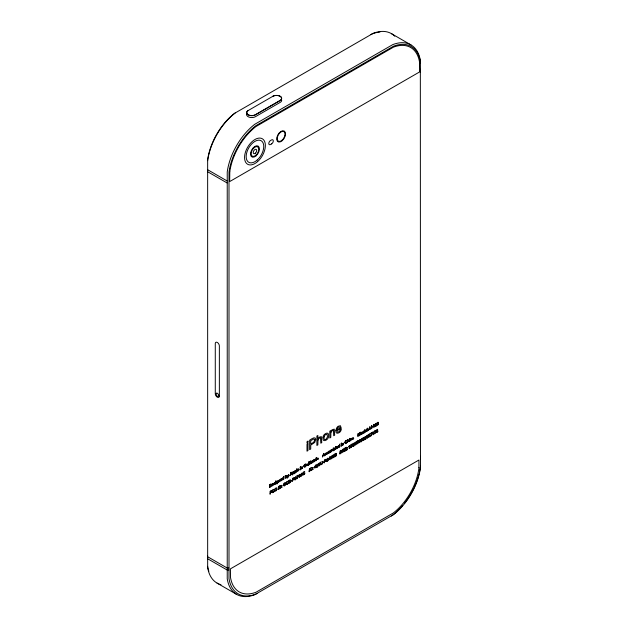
<?xml version="1.0" encoding="UTF-8"?>
<svg xmlns="http://www.w3.org/2000/svg" width="628" height="628" viewBox="0 0 628 628"><rect width="100%" height="100%" fill="white"/><g stroke="black" fill="none" stroke-linecap="round" stroke-linejoin="round"><path stroke-width="0.94" d="M420.47 466.557L420.352 468.174A46.244 26.698 -60 0 1 393.544 514.599L254.764 594.708A47.5 27.428 -60 0 1 227.234 578.82L227.234 171.97A47.5 27.428 -60 0 1 254.764 124.281L392.806 44.588A47.5 27.428 -60 0 1 420.336 60.484L420.47 466.557L420.47 465.576M367.725 436.507C368.204 438.054 365.111 438.391 367.38 438.093A0.95 0.549 -60 0 0 367.827 437.465C369.162 431.303 363.738 439.553 367.725 436.499M373.903 424.897L373.071 426.789L373.911 426.302L373.911 424.897M278.628 480.522L279.774 479.808L279.546 481.762C280.402 478.74 277.811 480.703 278.644 482.288L278.628 480.53M342.213 443.815L343.359 443.101L343.131 445.056C343.987 442.034 341.397 443.996 342.229 445.574L342.205 443.823M325.854 460.646L326.089 459.217L324.346 460.018L324.346 462.922L324.684 461.486C325.924 460.489 326.819 462.695 325.854 460.654M391.354 516.004L392.806 515.015A47.5 27.428 -60 0 0 402.619 505.571M272.905 96.272L248.091 110.599A5.189 2.999 0 0 0 248.091 114.838A5.189 2.999 0 0 0 255.431 114.838L280.182 100.543A5.189 2.999 0 0 0 280.182 96.304A5.095 2.944 0 0 0 272.905 96.265A5.189 2.999 0 0 1 280.182 96.304A5.095 2.944 0 0 1 280.112 100.425L255.368 114.712A5.095 2.944 0 0 1 248.162 114.712A5.095 2.944 0 0 1 248.162 110.552M370.858 34.509L372.2 33.873A46.244 26.698 -60 0 1 377.098 32.452M257.142 593.491L255.8 594.127A46.244 26.698 -60 0 1 229 578.655L229 172.151A46.244 26.698 -60 0 1 255.8 125.726L393.544 46.197A46.244 26.698 -60 0 1 420.352 61.67L420.47 63.153M228.875 567.979L227.101 567.979L207.53 556.675L207.53 555.654M228.875 569.989L227.101 569.989L207.53 558.685L207.53 557.664M391.401 33.622L410.971 44.918M207.53 169.654L227.101 180.95M207.53 171.664L227.101 182.96M217.037 583.082L236.599 594.378M364.295 431.02L363.51 431.161A1.06 0.612 -60 0 0 363.078 431.711L362.929 432.99L363.518 433.304L364.601 432.661L364.601 429.756L364.303 431.012M336.223 448.62L336.333 447.136A1.138 0.659 -60 0 1 336.773 446.594L337.495 446.406L337.77 447.199L336.412 447.984L336.844 448.416L337.746 447.497L336.592 448.792A1.06 0.612 -60 0 1 336.223 448.62M420.47 69.316L420.47 70.336M420.47 71.325L420.47 72.346M420.47 456.336L420.47 457.357M420.47 458.346L420.47 459.374M420.336 467.326A47.5 27.428 -60 0 1 419.308 472.915M419.08 473.865A47.5 27.428 -60 0 1 414.339 487.21M413.954 488.035A47.5 27.428 -60 0 1 404.322 503.507M207.664 160.674A47.5 27.428 -60 0 1 235.194 112.985M220.97 584.699A47.5 27.428 -60 0 1 207.664 567.516L207.648 159.826A46.244 26.698 -60 0 1 234.456 113.401L373.236 33.292A47.5 27.428 -60 0 1 394.776 36.22M378.048 32.295A46.244 26.698 -60 0 1 379.932 32.083M208.873 571.276A46.244 26.698 -60 0 1 207.648 566.33M247.267 113.071A5.189 2.999 0 0 0 248.602 116.949A5.189 2.999 0 0 0 255.431 116.69L280.182 102.395A5.189 2.999 0 0 0 281.705 100.276M332.816 456.383C333.633 460.104 334.182 452.364 332.816 456.383M316.418 465.426L317.635 464.524L316.339 467.546L317.964 466.604L316.685 467.036L317.807 465.246A1.091 0.628 -60 0 0 317.996 464.539L317.211 464.163L316.418 465.426M332.502 456.47C332.236 459.555 335.195 456.493 334.033 454.947A0.934 0.534 -60 0 0 333.656 454.727L332.997 455.112A0.934 0.534 -60 0 0 332.62 455.755L332.502 456.47M352.708 444.475L353.933 443.572L352.63 446.587L354.263 445.652L352.983 446.084L354.098 444.286A1.091 0.628 -60 0 0 354.286 443.58L353.509 443.203L352.708 444.475M364.444 437.7L365.661 436.798L364.366 439.812L365.998 438.878L364.719 439.31L365.834 437.52A1.091 0.628 -60 0 0 366.022 436.813L365.237 436.429L364.444 437.7M374.83 424.677L376.054 423.774L374.759 426.797L376.384 425.855L375.104 426.286L376.227 424.497A1.091 0.628 -60 0 0 376.408 423.79L375.63 423.413L374.83 424.677M350.432 446.359L350.228 447.623A0.95 0.549 -60 0 1 349.78 448.259C347.245 449.381 352.002 446.006 349.364 447.481C347.417 447.301 350.55 443.706 350.432 446.359M356.296 442.968L356.092 444.239A0.95 0.549 -60 0 1 355.644 444.867C353.109 445.99 357.866 442.614 355.236 444.09C353.281 443.918 356.421 440.322 356.296 442.968M378.425 423.178L378.213 424.442A0.95 0.549 -60 0 1 377.766 425.078C375.23 426.2 379.987 422.825 377.357 424.3C375.403 424.12 378.543 420.525 378.425 423.178M285.379 484.219C283.668 488.129 283.338 482.273 285.599 483.05A1.256 0.73 -60 0 0 285.128 482.72C282.451 482.877 283.369 488.223 285.379 485.059L285.677 483.717L284.578 484.353L285.379 484.219M271.202 485.114L270.864 486.276L269.805 487.061L269.805 484.816L270.904 484.345L271.202 485.114M280.802 486.598L280.465 487.76L279.405 488.545L279.405 486.292L280.496 485.829L280.802 486.598M271.539 484.871L271.084 486.425L269.467 487.579L269.467 484.683L271.053 483.96L271.539 484.871M281.132 486.347L280.677 487.909L279.067 489.063L279.067 486.158L280.653 485.444L281.132 486.347M277.89 482.54C276.799 484.738 276.234 484.416 277.615 482.524C275.551 484.934 276.375 480.334 277.89 480.616L277.89 482.54M282.105 479.015L282.412 479.957L283.809 479.297L283.809 476.401L283.511 477.657L282.726 477.806A1.06 0.612 -60 0 0 282.294 478.348L282.105 479.015M286.988 476.424L286.517 477.696L285.261 478.465L285.261 475.561L285.559 476.479L286.344 475.71A1.052 0.604 -60 0 1 286.776 475.773L286.988 476.424M294.085 472.327C294.383 473.92 292.067 473.685 292.664 474.996L292.365 472.264L293.449 471.612A1.052 0.604 -60 0 1 293.88 471.675L294.085 472.327M296.173 471.118C296.471 472.719 294.147 472.484 294.744 473.787L294.446 471.063L295.529 470.411A1.052 0.604 -60 0 1 295.961 470.466L296.173 471.118M335.062 448.667L334.598 449.938L333.335 450.708L333.335 447.811L333.641 448.722L334.426 447.952A1.052 0.604 -60 0 1 334.85 448.015L335.062 448.667M337.997 446.744L338.311 447.685L339.709 447.026L339.709 444.129L339.41 445.385L338.618 445.535A1.06 0.612 -60 0 0 338.194 446.084L337.997 446.744M322.447 462.969C322.502 465.348 318.891 465.395 320.429 462.286L320.759 462.09C319.385 466.235 323.64 463.7 322.109 461.313L322.447 462.969M271.995 491.394L272.426 492.705L273.572 492.226A1.28 0.738 -60 0 0 274.02 491.567L274.224 490.766L273.761 491.504A0.942 0.542 -60 0 1 273.321 492.109L272.364 491.936A2.316 1.335 -60 0 1 272.324 491.261L272.952 489.973L274.153 489.652A1.232 0.714 -60 0 0 273.855 489.345L272.654 489.919L271.995 491.394M274.538 489.926L274.97 491.237L276.108 490.758A1.28 0.738 -60 0 0 276.563 490.099L276.767 489.298L276.304 490.044A0.942 0.542 -60 0 1 275.865 490.641L274.899 490.468A2.316 1.335 -60 0 1 274.86 489.793L275.496 488.505L276.697 488.184A1.232 0.714 -60 0 0 276.391 487.877L275.197 488.451L274.538 489.926M286.062 483.27L286.494 484.58L287.64 484.102A1.28 0.738 -60 0 0 288.087 483.442L288.291 482.642L287.836 483.387A0.942 0.542 -60 0 1 287.389 483.984L286.431 483.811A2.316 1.335 -60 0 1 286.392 483.136L287.02 481.849L288.228 481.527A1.232 0.714 -60 0 0 287.922 481.221L286.721 481.794L286.062 483.27M302.618 473.716L303.049 475.027L304.188 474.548A1.28 0.738 -60 0 0 304.643 473.889L304.839 473.088L304.384 473.834A0.942 0.542 -60 0 1 303.936 474.43L302.979 474.258A2.316 1.335 -60 0 1 302.939 473.583L303.567 472.295L304.776 471.973A1.232 0.714 -60 0 0 304.47 471.667L303.269 472.24L302.618 473.716M303.834 465.992L304.266 467.303L305.404 466.824A1.28 0.738 -60 0 0 305.86 466.164L306.056 465.364L305.601 466.109A0.942 0.542 -60 0 1 305.153 466.706L304.195 466.533A2.316 1.335 -60 0 1 304.156 465.858L304.784 464.571L305.993 464.249A1.232 0.714 -60 0 0 305.687 463.943L304.486 464.516L303.834 465.992M309.973 469.469L310.405 470.78L311.551 470.301A1.28 0.738 -60 0 0 311.998 469.642L312.202 468.841L311.739 469.579A0.942 0.542 -60 0 1 311.3 470.184L310.342 470.003A2.316 1.335 -60 0 1 310.303 469.336L310.931 468.048L312.132 467.727A1.232 0.714 -60 0 0 311.833 467.42L310.632 467.986L309.973 469.469M310.829 462.428L310.946 463.205A1.107 0.636 -60 0 0 311.323 463.378L312.085 462.938A1.107 0.644 -60 0 0 312.454 462.334L312.454 461.093A1.123 0.652 -60 0 0 312.085 460.913L311.323 461.352A1.115 0.644 -60 0 0 310.946 461.965L310.829 462.428M315.719 439.482L314.73 442.434L310.727 445.15L310.727 449.004L309.635 449.632L309.635 440.204C310.884 439.419 315.696 435.604 315.719 439.482M322.965 437.802C322.117 443.439 329.127 439.639 328.609 435.997C329.464 430.337 322.447 434.144 322.965 437.802M344.803 442.34L345.235 443.651L346.381 443.164A1.28 0.738 -60 0 0 346.829 442.512L347.033 441.704L346.577 442.45A0.942 0.542 -60 0 1 346.13 443.046L345.172 442.873A2.316 1.335 -60 0 1 345.133 442.206L345.761 440.911L346.962 440.597A1.232 0.714 -60 0 0 346.664 440.283L345.463 440.856L344.803 442.34M360.872 433.54L360.982 434.317A1.107 0.636 -60 0 0 361.359 434.49L362.121 434.05A1.107 0.644 -60 0 0 362.497 433.446L362.497 432.205A1.123 0.652 -60 0 0 362.121 432.025L361.359 432.464A1.115 0.644 -60 0 0 360.982 433.077L360.872 433.54M271.814 484.942L271.924 485.734A1.06 0.612 -60 0 0 272.293 485.915L273.447 484.62L272.544 485.538L272.112 485.106L273.478 484.321L273.196 483.529L272.474 483.717A1.138 0.659 -60 0 0 272.042 484.259L271.814 484.942M280.214 480.09L280.331 480.883A1.06 0.612 -60 0 0 280.692 481.064L281.846 479.768L280.944 480.687L280.52 480.255L281.878 479.47L281.603 478.677L280.873 478.866A1.138 0.659 -60 0 0 280.441 479.407L280.214 480.09M297.225 470.27L297.334 471.071A1.06 0.612 -60 0 0 297.703 471.243L298.857 469.948L297.955 470.867L297.523 470.443L298.881 469.65L298.606 468.857L297.884 469.053A1.138 0.659 -60 0 0 297.444 469.587L297.225 470.27M328.358 452.301L328.468 453.094A1.06 0.612 -60 0 0 328.837 453.275L329.99 451.972L329.088 452.89L328.656 452.466L330.014 451.681L329.739 450.88L329.017 451.077A1.138 0.659 -60 0 0 328.577 451.611L328.358 452.301M335.886 430.298C334.842 435.51 341.412 432.865 341.2 429.246L340.235 429.803L339.269 431.609L337.291 432.158L336.867 430.839L341.287 428.28L340.392 425.698L338.037 426.326A3.697 2.135 -60 0 0 336.624 428.076L335.886 430.298M364.978 431.153L365.088 431.954A1.06 0.612 -60 0 0 365.457 432.127L366.611 430.832L365.708 431.75L365.276 431.318L366.642 430.533L366.36 429.74L365.637 429.929A1.138 0.659 -60 0 0 365.206 430.47L364.978 431.153M358.25 442.434C358.643 443.87 355.833 444.263 356.932 443.541C360.386 441.445 354.781 443.525 356.885 441.303L358.117 440.597L356.971 442.387L357.756 441.798A0.981 0.565 -60 0 1 358.109 441.916L358.25 442.434M369.986 435.659C370.379 437.096 367.568 437.488 368.66 436.766C372.121 434.67 366.517 436.75 368.612 434.529L369.845 433.822L368.707 435.612L369.492 435.023A0.981 0.565 -60 0 1 369.845 435.141L369.986 435.659M377.805 431.146C378.197 432.582 375.387 432.975 376.486 432.245C379.94 430.156 374.335 432.229 376.439 430.015L377.671 429.301L376.533 431.098L377.31 430.502A0.981 0.565 -60 0 1 377.671 430.62L377.805 431.146M229.785 171.844L229.667 181.586L419.677 71.89L419.567 62.274A45.122 26.054 -60 0 0 393.411 47.178L255.934 126.55A45.122 26.054 -60 0 0 229.785 171.844M298.708 475.812C298.104 479.988 302.147 474.219 299.234 475.655C298.685 475.843 301.644 472.162 298.708 475.812M300.663 474.682C300.058 478.858 304.101 473.088 301.189 474.525C300.639 474.713 303.599 471.031 300.663 474.682M358.596 441.241C357.984 445.409 362.034 439.647 359.114 441.084C358.572 441.264 361.532 437.59 358.596 441.241M418.931 467.365L418.829 468.755A44.062 25.442 -60 0 1 393.293 512.99L256.059 592.22A44.062 25.442 -60 0 1 230.515 577.477L230.413 568.866L418.931 460.026L418.931 467.365M306.338 465.591C309.659 466.392 307.335 461.172 306.338 465.591M316.755 459.578C320.115 460.112 317.548 455.645 316.755 459.578M320.029 464.587L320.013 464.799A0.989 0.573 -60 0 1 319.785 465.372C317.894 467.562 317.949 463.032 319.652 462.891A0.801 0.463 -60 0 1 319.887 463.079L319.581 464.123L320.029 464.587M332.212 457.553L332.196 457.757A0.989 0.573 -60 0 1 331.969 458.338C330.077 460.528 330.14 455.999 331.835 455.857A0.801 0.463 -60 0 1 332.071 456.046L331.765 457.09L332.212 457.553M352.01 439.223C355.33 439.953 352.967 434.914 352.01 439.223M364.138 439.113L364.122 439.325A0.989 0.573 -60 0 1 363.902 439.906C362.011 442.096 362.066 437.559 363.769 437.418A0.801 0.463 -60 0 1 364.005 437.614L363.698 438.65L364.138 439.113M294.1 478.308L292.821 479.557L292.821 478.544L294.1 478.308M325.956 459.908L324.684 461.164L324.684 460.151L325.956 459.908M296.416 478.214L296.4 478.434A0.973 0.565 -60 0 1 296.165 479.015C292.836 482.697 298.167 474.344 294.775 478.041L295.976 476.526L296.416 478.214M328.279 459.822L328.263 460.034A0.973 0.565 -60 0 1 328.02 460.622C324.684 464.288 330.093 455.952 326.639 459.649L327.84 458.126L328.279 459.822M362.168 440.259L362.144 440.471A0.973 0.565 -60 0 1 361.909 441.06C358.588 444.734 363.918 436.389 360.527 440.079L361.728 438.564L362.168 440.259M282.435 478.764C283.102 481.511 283.997 475.898 282.435 478.764M286.666 476.581C285.771 479.886 285.214 474.799 286.666 476.581M293.771 472.484C292.876 475.789 292.31 470.702 293.771 472.484M295.859 471.283C294.964 474.587 294.399 469.501 295.859 471.283M334.748 448.824C333.853 452.129 333.287 447.042 334.748 448.824M338.327 446.492C338.994 449.24 339.889 443.627 338.327 446.492M363.219 432.127C363.895 434.851 364.766 429.301 363.219 432.127M275.213 483.654C272.513 486.017 275.81 483.843 273.722 483.427C276.524 481.362 272.74 483.717 275.213 483.654M297.444 478.112L297.075 478.662L298.065 475.592L296.754 476.024L298.363 475.09L298.01 476.103A5.683 3.281 -60 0 0 297.507 477.72L297.444 478.112M313.262 461.007L312.925 462.491L312.925 460.395L313.882 459.79L313.262 461.007M326.348 454.13C323.648 456.493 326.952 454.319 324.857 453.903C327.659 451.838 323.875 454.193 326.348 454.13M328.106 453.11C325.351 455.52 328.805 453.228 326.615 452.89C329.417 450.825 325.634 453.18 328.106 453.11M351.46 446.924L351.091 447.481L352.08 444.404L350.769 444.836L352.387 443.902L352.025 444.914A5.683 3.281 -60 0 0 351.523 446.532L351.46 446.924M371.015 435.636L370.646 436.185L371.635 433.116L370.324 433.548L371.941 432.614L371.588 433.626A5.683 3.281 -60 0 0 371.077 435.243L371.015 435.636M374.924 433.375L374.563 433.932L375.544 430.855L374.233 431.287L375.85 430.353L375.497 431.365A5.683 3.281 -60 0 0 374.995 432.982L374.924 433.375M277.6 481.794C276.728 485.059 276.241 480.028 277.6 481.794M349.097 446.477C349.757 448.596 350.432 444.082 349.097 446.477M354.969 443.093C355.629 445.213 356.304 440.699 354.969 443.093M366.697 436.319C367.364 438.438 368.039 433.924 366.697 436.319M377.09 423.296C377.75 425.415 378.425 420.901 377.09 423.296M294.43 478.049C293.951 480.467 295.019 479.596 292.821 479.886L292.483 481.315L292.483 478.418L293.99 477.602L294.43 478.049M306.652 465.434C307.492 466.274 307.869 463.393 306.652 465.434M317.069 459.413C317.909 460.261 318.286 457.38 317.069 459.413M352.324 439.066C353.156 439.914 353.54 437.025 352.324 439.066M290.583 480.224L290.207 481.095L290.638 481.857A0.95 0.549 -60 0 1 290.379 482.375L288.707 483.497L288.707 480.593L290.152 479.808L290.583 480.224M336.451 453.746L336.074 454.609L336.506 455.379A0.95 0.549 -60 0 1 336.255 455.889L334.583 457.011L334.583 454.115L336.019 453.322L336.451 453.746M301.283 467.766L300.953 469.406L300.953 467.303L302.327 466.683L302.461 468.535L302.06 467.036L301.283 467.766M310.311 461.494L310.648 462.012L309.996 464.186L309.69 462.263L310.695 460.881L310.311 461.494M314.44 460.175L314.11 461.808L314.11 459.712L315.476 459.084L315.609 460.944L315.217 459.445L314.44 460.175M317.964 440.118L317.854 444.891L316.881 445.448L316.881 436.02L317.854 435.463L317.854 439.066L319.197 437.198L321.34 436.593L321.779 442.622L320.806 443.187L320.484 437.747L318.836 438.485L317.964 440.118M330.885 432.661L330.775 437.433L329.802 437.991L329.802 431.169L330.713 430.635L330.713 431.719L332.047 429.788L334.261 429.136L334.693 435.165L333.719 435.73L333.405 430.29L331.749 431.028L330.885 432.661M347.731 440.95L347.402 442.591L347.7 439.514C347.017 441.837 349.914 437.779 348.909 441.72L348.509 440.22L347.731 440.95M350.471 439.372L350.134 441.013L350.134 438.909L351.507 438.281L351.641 440.142L351.24 438.642L350.471 439.372M311.182 462.114C311.621 464.955 312.972 459.406 311.182 462.114M324.095 436.782L324.095 438.988L324.488 439.561L325.791 439.474L327.486 437.025L327.094 434.238L325.076 434.898L324.095 436.782M361.218 433.226C361.657 436.06 363.015 430.518 361.218 433.226M299.054 476.369C299.587 478.599 300.577 473.967 299.054 476.369M301.008 475.239C301.542 477.476 302.531 472.837 301.008 475.239M358.941 441.798C359.467 444.027 360.456 439.388 358.941 441.798M290.348 481.7L289.045 482.979L289.045 481.974L290.348 481.7M314.636 440.11L313.655 442.3L310.727 444.098L310.727 440.636L313.655 439.058L314.204 439.066L314.636 440.11M331.78 450.08L331.451 451.799C332.291 448.839 329.786 450.637 330.626 452.27L330.328 450.347L332.777 449.106L332.879 450.975L332.51 449.475L331.78 450.08M336.223 455.221L334.912 456.493L334.912 455.488L336.223 455.221M319.613 463.519C318.891 465.544 318.49 462.64 319.613 463.519M331.796 456.485C331.082 458.511 330.673 455.606 331.796 456.485M363.73 438.054C363.008 440.079 362.599 437.174 363.73 438.054M290.246 480.491L289.045 481.652L289.045 480.726L290.246 480.491M336.113 454.013L334.912 455.167L334.912 454.248L336.113 454.013M319.707 464.783C318.843 467.232 318.31 463.739 319.707 464.783M331.89 457.749C331.027 460.198 330.493 456.697 331.89 457.749M363.824 439.31C362.96 441.759 362.427 438.265 363.824 439.31M272.159 484.549L273.109 484L272.159 484.549M280.559 479.698L281.517 479.148L280.559 479.698M297.57 469.877L298.52 469.328L297.57 469.877M328.703 451.901L329.653 451.351L328.703 451.901M337.016 429.018L336.867 429.85L340.258 427.888L340.109 427.221L338.555 426.946L337.016 429.018M336.459 447.426L337.409 446.877L336.459 447.426M365.323 430.761L366.273 430.211L365.323 430.761M371.784 425.635L371.07 426.585L371.713 426.49L371.713 428.555L371.784 425.635M373.126 431.876L372.412 432.833L373.056 432.731L373.056 434.796L373.126 431.876M288.527 474.478L288.017 476.495L287.137 475.278L287.86 476.95L287.318 478.081L287.946 477.453L288.527 474.478M290.984 472.609L290.552 474.211L291.408 473.716L290.984 472.609M323.553 453.809L323.122 455.41L323.977 454.915L323.553 453.801M369.617 427.213L369.186 428.814L370.041 428.32L369.625 427.213M290.45 474.595L289.83 475.828L291.172 472.154L292.153 474.485L291.784 474.697L291.51 473.983L290.45 474.595M323.02 455.795L322.399 457.027L323.742 453.345L324.723 455.677L324.354 455.897L324.079 455.182L323.02 455.795M369.083 429.199L368.463 430.431L369.806 426.75L370.787 429.089L370.418 429.301L370.143 428.586L369.083 429.199M342.88 449.318L342.087 452.215L341.294 450.237L340.839 450.496L340.839 453.4L341.153 450.802L341.946 452.757L343.014 449.726L343.343 451.956L343.343 449.051L342.88 449.318M359.993 432.417L359.2 435.314L358.407 433.336L357.944 433.603L357.944 436.499L358.266 433.901L359.059 435.856L360.127 432.833L360.448 435.055L360.448 432.158L359.993 432.417M315.484 465.646L314.652 467.538L315.491 467.051L315.491 465.646M329.621 457.482L328.797 459.374L329.629 458.887L329.629 457.482M315.531 465.128L314.4 467.993L315.491 467.358L315.774 467.868L316.112 466.698L315.531 465.128M329.676 456.964L328.538 459.829L329.629 459.194L329.912 459.704L330.25 458.534L329.676 456.964M373.95 424.379L372.812 427.244L373.911 426.608L374.194 427.119L374.531 425.949L373.95 424.379M271.571 143.898L270.519 144.503A2.433 1.405 -60 0 1 268.815 143.765A2.433 1.405 -60 0 1 270.079 140.86A8.086 4.671 -60 0 1 271.571 139.934A2.433 1.405 -60 0 1 273.29 140.923A2.433 1.405 -60 0 1 271.571 143.898M307.971 441.17L306.998 441.735L306.998 443.109L307.971 442.544L307.971 441.17M307.971 443.768L306.998 444.334L306.998 451.155L307.971 450.598L307.971 443.768M275.857 480.993L275.559 481.59L275.857 480.993M296.84 468.88L296.542 471.95L296.84 468.88M300.49 466.777L300.192 467.365L300.49 466.777M308.631 462.075L308.332 465.144L308.631 462.075M309.408 461.619L309.109 462.216L309.408 461.619M316.379 457.6L316.08 458.197L316.379 457.6M335.729 446.43L335.43 449.499L335.729 446.43M341.459 443.117L341.161 443.713L341.459 443.117M349.67 438.375L349.372 438.972L349.67 438.375M367.262 428.218L366.964 431.295L367.262 428.218M275.857 481.794L275.559 484.062L275.857 481.794M300.49 467.577L300.192 469.846L300.49 467.577M309.408 462.42L309.109 464.696L309.408 462.42M316.379 458.401L316.08 460.669L316.379 458.401M341.459 443.918L341.161 446.186L341.459 443.918M349.67 439.176L349.372 441.453L349.67 439.176M271.728 490.397L270.079 491.347L270.079 494.252L270.417 492.729L271.571 492.062L270.417 492.407L270.417 491.481L271.728 490.397M278.502 486.488L278.173 489.581L278.502 486.488M309.518 468.582L309.18 471.675L309.518 468.582M340.274 450.825L339.936 453.918L340.274 450.825M345.628 447.733L343.893 448.73L343.893 451.634L345.643 450.629L344.23 451.116L344.23 450.111L345.533 449.358L344.23 449.789L344.23 448.863L345.628 447.733M346.397 447.293L346.059 450.386L346.397 447.293M281.948 485.295L281.564 485.97L281.948 485.295M313.027 467.358L312.634 468.033L313.027 467.358M347.363 447.529L346.978 448.204L347.363 447.529M292.036 480.287L291.023 481.197L292.036 480.287M323.899 461.886L322.878 462.797L323.899 461.886M281.948 486.943L281.564 487.618L281.948 486.943M313.027 469.006L312.634 469.681L313.027 469.006M347.363 449.177L346.978 449.86L347.363 449.177M219.36 396.009L219.36 345.989A2.889 1.664 60 0 0 217.319 342.456A2.889 1.664 60 0 0 215.278 343.634L215.278 393.654A2.889 1.664 60 0 0 217.319 397.186A2.889 1.664 60 0 0 219.36 396.009M257.653 161.561A14.727 8.502 -60 0 0 262.323 138.757A14.727 8.502 -60 0 0 244.904 154.198A14.727 8.502 -60 0 0 257.653 161.561M257.237 159.999A12.427 7.175 -60 0 0 261.177 140.743A12.427 7.175 -60 0 0 246.466 153.782A12.427 7.175 -60 0 0 257.237 159.999M256.114 155.799A6.288 3.635 -60 0 0 258.108 146.057A6.288 3.635 -60 0 0 250.666 152.659A6.288 3.635 -60 0 0 256.114 155.799M255.949 155.195A5.393 3.116 -60 0 0 257.661 146.834A5.393 3.116 -60 0 0 251.271 152.494A5.393 3.116 -60 0 0 255.949 155.195M255.408 153.169A2.441 1.413 -60 0 0 256.185 149.393A2.441 1.413 -60 0 0 253.296 151.952A2.441 1.413 -60 0 0 255.408 153.169M282.247 140.648A6.217 3.587 -60 0 0 284.217 131.024A6.217 3.587 -60 0 0 276.87 137.54A6.217 3.587 -60 0 0 282.247 140.648M282.129 140.193A5.55 3.203 -60 0 0 283.887 131.597A5.55 3.203 -60 0 0 277.325 137.422A5.55 3.203 -60 0 0 282.129 140.193M216.001 394.015A1.853 1.068 60 0 0 217.963 396.456A1.853 1.068 60 0 0 217.963 393.842A1.853 1.068 60 0 0 216.001 394.015"/></g></svg>
